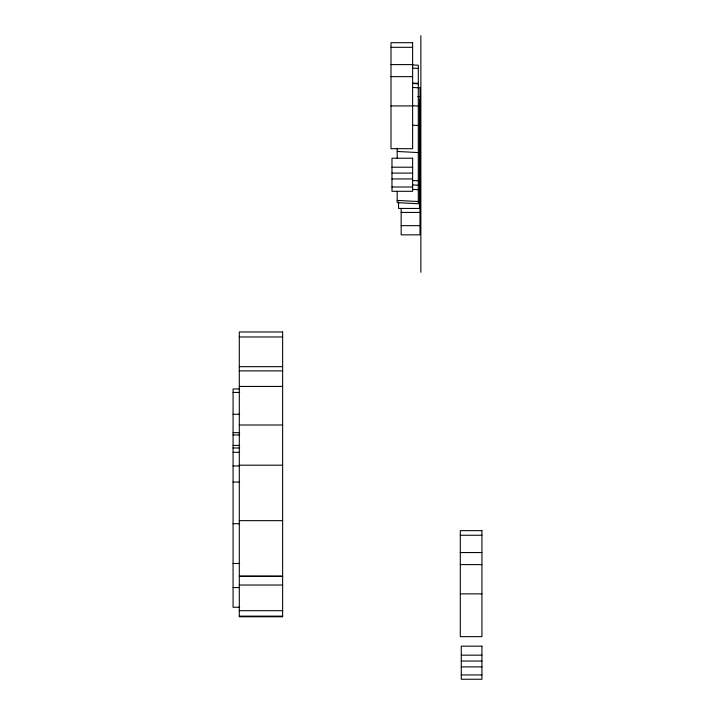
<?xml version="1.0" encoding="UTF-8"?>
<svg xmlns="http://www.w3.org/2000/svg" width="715" height="715" viewBox="0 0 715 715"><rect width="100%" height="100%" fill="white"/><g stroke="black" fill="none" stroke-linecap="round" stroke-linejoin="round"><path stroke-width="1.07" d="M390.998 47.306L412.627 47.306M390.998 64.6L412.627 64.6M390.998 76.657L412.627 76.657M417.783 87.704L420 87.704L420 234.842L401.16 234.842L401.16 208.369M417.783 96.641L420 96.641M390.998 105.927L412.627 105.927M391.981 167.212L412.627 167.212M391.981 173.093L412.627 173.093M391.981 178.938L412.627 178.938M391.981 186.999L412.627 186.999M401.16 212.427L420 212.427M401.16 225.654L420 225.654M239.302 336.971L282.631 336.971M239.302 366.67L282.631 366.67M239.302 370.879L282.631 370.879M239.302 386.44L282.631 386.44M239.668 388.96L233.072 388.96L233.072 607.25L239.668 607.25M233.072 392.428L239.668 392.428M233.072 414.28L239.668 414.28M239.302 424.996L282.631 424.996M233.072 432.673L239.668 432.673M233.072 434.961L239.668 434.961M233.072 445.409L239.668 445.409M233.072 447.983L239.668 447.983M233.072 452.309L239.668 452.309M239.302 465.188L282.631 465.188M233.072 465.948L239.668 465.948M233.072 482.071L239.668 482.071M239.302 520.663L282.631 520.663M233.072 523.702L239.668 523.702M460.299 535.258L481.928 535.258M460.299 552.552L481.928 552.552M233.072 563.483L239.668 563.483M460.299 564.609L481.928 564.609M239.302 585.022L282.631 585.022M233.072 587.56L239.668 587.56M460.299 593.87L481.928 593.87M239.302 610.69L282.631 610.69M239.302 616.151L282.631 616.151M461.282 655.163L481.928 655.163M461.282 661.044L481.928 661.044M461.282 666.88L481.928 666.88M461.282 674.942L481.928 674.942M412.743 64.931L418.302 65.226L418.302 203.748L397.191 202.631L397.191 191.799M412.743 68.104L418.302 68.399M412.743 83.074L418.302 83.369M412.743 83.521L418.302 83.816M412.743 87.48L418.302 87.775M412.743 105.748L418.302 106.043M412.743 125.205L418.302 125.5M397.191 151.455L418.302 152.572M412.743 180.538L418.302 180.832M412.743 184.917L418.302 185.212M412.743 189.386L418.302 189.681M397.191 200.423L418.302 201.541M420.867 35.75L420.867 272.263M419.464 99.305L419.464 208.449L398.568 208.449L398.568 201.889M397.191 148.13L397.191 157.997M412.627 42.694L390.998 42.694L390.998 148.693L412.627 148.693L412.627 42.694M412.627 158.221L391.981 158.221L391.981 191.298L412.627 191.298L412.627 158.221M282.631 331.975L239.302 331.975L239.302 616.777L282.631 616.777L282.631 331.975M481.928 530.646L460.299 530.646L460.299 636.645L481.928 636.645L481.928 530.646M282.631 576.219L239.302 576.219L282.631 576.272M481.928 646.172L461.282 646.172L461.282 679.25L481.928 679.25L481.928 646.172"/></g></svg>
